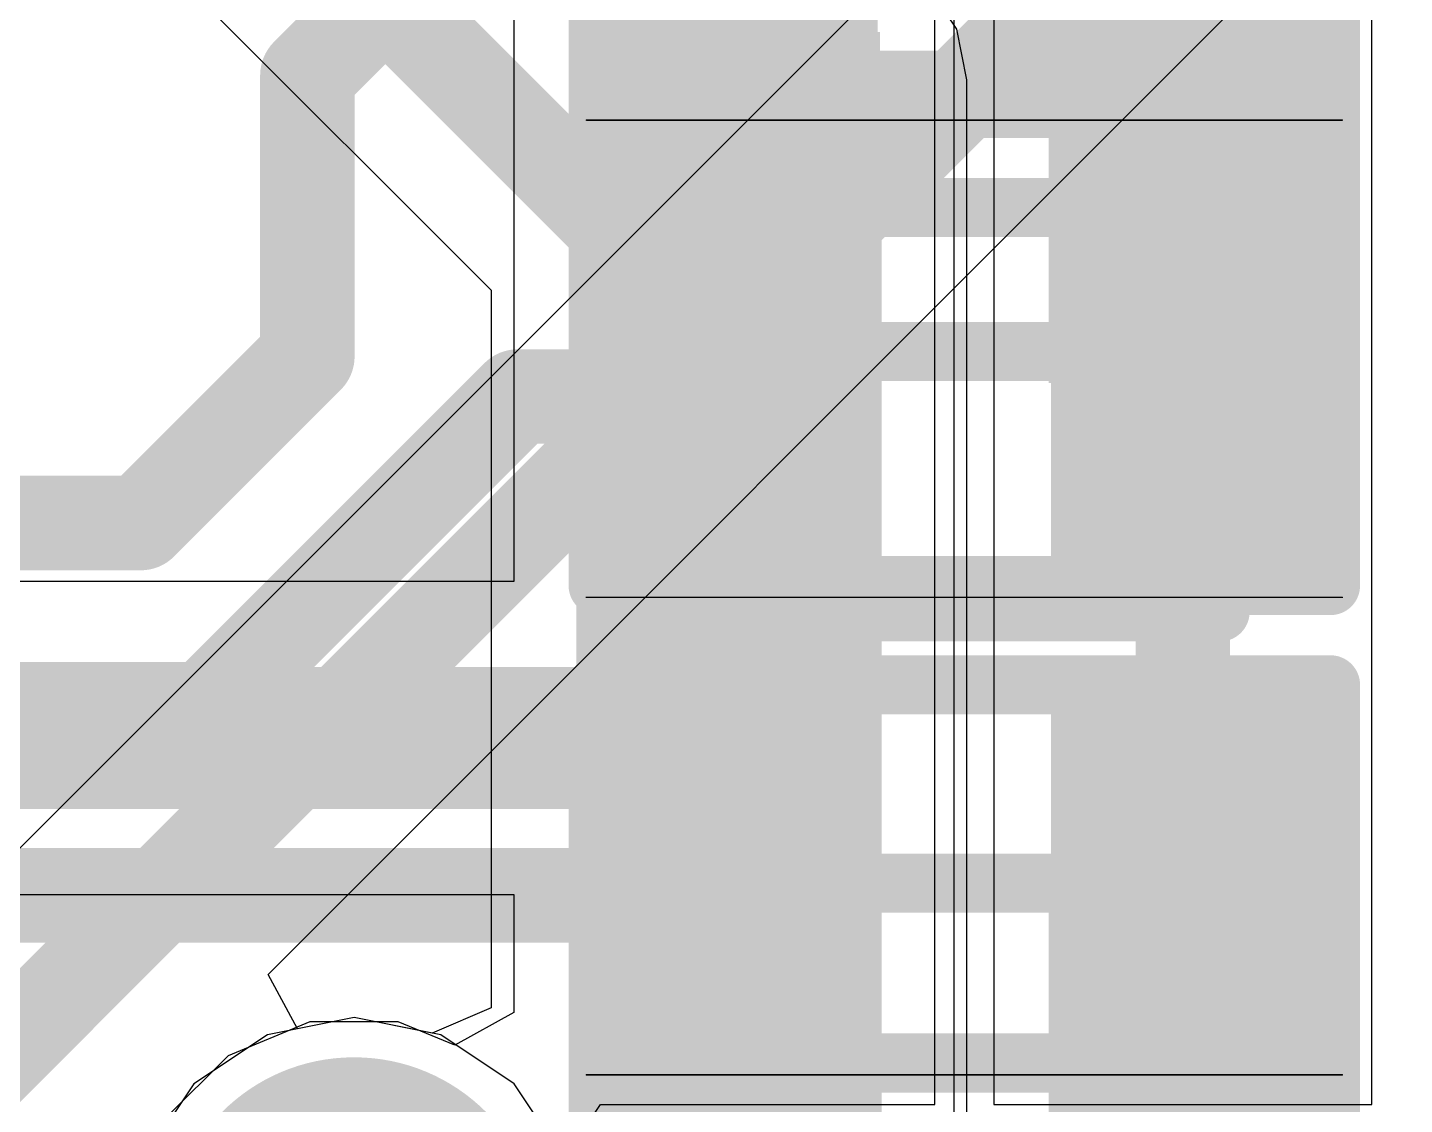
# Model space of a CAD drawing. Header units: inches. Extents: x -0.1 to 17.9, y -0.8 to 4.8.
# Drawn here: x 2.4307 to 2.5473, y 2.7223 to 2.8134 of the extents above; entities that cross this region are included whole.
import ezdxf

# ---------------------------------------------------------------- set-up
doc = ezdxf.new("R2010")
doc.units = ezdxf.units.IN
doc.header["$MEASUREMENT"] = 0
for name, color, linetype in [('Bottom Layer 1', 5, 'Continuous'), ('Bottom Overlay', 54, 'Continuous'), ('Bottom Paste', 16, 'Continuous'), ('Bottom Solder', 6, 'Continuous'), ('GND+Signal', 16, 'Continuous'), ('Pad Holes', 156, 'Continuous'), ('PWR+Signal', 76, 'Continuous'), ('Top 3D Body', 56, 'Continuous'), ('Top Layer 1', 1, 'Continuous'), ('Top Overlay', 2, 'Continuous'), ('Top Paste', 8, 'Continuous'), ('Top Solder', 216, 'Continuous')]:
    doc.layers.add(name, color=color, linetype=linetype)

# ---------------------------------------------------------------- blocks, each defined once
blk = doc.blocks.new('C___0402_B_8')
at = {"layer": 'Bottom Layer 1'}
for points in [[(-0.0095, 0.0125), (-0.0095, -0.0125), (-0.0275, -0.0125), (-0.0275, 0.0125)], [(0.0275, 0.0125), (0.0275, -0.0125), (0.0095, -0.0125), (0.0095, 0.0125)]]:
    blk.add_hatch(color=5, dxfattribs=at).paths.add_polyline_path(points)
at = {"layer": 'Bottom Paste'}
for points in [[(-0.0095, 0.0125), (-0.0095, -0.0125), (-0.0275, -0.0125), (-0.0275, 0.0125)], [(0.0275, 0.0125), (0.0275, -0.0125), (0.0095, -0.0125), (0.0095, 0.0125)]]:
    blk.add_hatch(color=16, dxfattribs=at).paths.add_polyline_path(points)
at = {"layer": 'Bottom Solder'}
for points in [[(-0.00714, 0.01486), (-0.00714, -0.01486), (-0.02986, -0.01486), (-0.02986, 0.01486)], [(0.02986, 0.01486), (0.02986, -0.01486), (0.00714, -0.01486), (0.00714, 0.01486)]]:
    blk.add_hatch(color=6, dxfattribs=at).paths.add_polyline_path(points)
at = {"layer": 'Bottom Overlay'}
for points in [[(-0.031, -0.016, 0.005, 0.005, 0), (-0.031, 0.016, 0.005, 0.005, 0)], [(-0.031, 0.016, 0.005, 0.005, 0), (-0.011, 0.016, 0.005, 0.005, 0)], [(0.011, 0.016, 0.005, 0.005, 0), (0.031, 0.016, 0.005, 0.005, 0)], [(0.031, -0.016, 0.005, 0.005, 0), (0.031, 0.016, 0.005, 0.005, 0)], [(-0.031, -0.016, 0.005, 0.005, 0), (-0.011, -0.016, 0.005, 0.005, 0)], [(0.011, -0.016, 0.005, 0.005, 0), (0.031, -0.016, 0.005, 0.005, 0)]]:
    blk.add_lwpolyline(points, format="xyseb", dxfattribs=at)
for points in [[(-0.03225, 0.016, 0.0025, 0.0025, 1), (-0.02975, 0.016, 0.0025, 0.0025, 1)], [(-0.03225, 0.016, 0.0025, 0.0025, 1), (-0.02975, 0.016, 0.0025, 0.0025, 1)], [(-0.01225, 0.016, 0.0025, 0.0025, 1), (-0.00975, 0.016, 0.0025, 0.0025, 1)], [(0.00975, 0.016, 0.0025, 0.0025, 1), (0.01225, 0.016, 0.0025, 0.0025, 1)], [(0.02975, 0.016, 0.0025, 0.0025, 1), (0.03225, 0.016, 0.0025, 0.0025, 1)], [(0.02975, 0.016, 0.0025, 0.0025, 1), (0.03225, 0.016, 0.0025, 0.0025, 1)], [(-0.03225, -0.016, 0.0025, 0.0025, 1), (-0.02975, -0.016, 0.0025, 0.0025, 1)], [(-0.03225, -0.016, 0.0025, 0.0025, 1), (-0.02975, -0.016, 0.0025, 0.0025, 1)], [(-0.01225, -0.016, 0.0025, 0.0025, 1), (-0.00975, -0.016, 0.0025, 0.0025, 1)], [(0.00975, -0.016, 0.0025, 0.0025, 1), (0.01225, -0.016, 0.0025, 0.0025, 1)], [(0.02975, -0.016, 0.0025, 0.0025, 1), (0.03225, -0.016, 0.0025, 0.0025, 1)], [(0.02975, -0.016, 0.0025, 0.0025, 1), (0.03225, -0.016, 0.0025, 0.0025, 1)]]:
    blk.add_lwpolyline(points, format="xyseb", close=True, dxfattribs=at)
blk = doc.blocks.new('C___0402_B_10')
at = {"layer": 'Bottom Layer 1'}
for points in [[(-0.0095, 0.0125), (-0.0095, -0.0125), (-0.0275, -0.0125), (-0.0275, 0.0125)], [(0.0275, 0.0125), (0.0275, -0.0125), (0.0095, -0.0125), (0.0095, 0.0125)]]:
    blk.add_hatch(color=5, dxfattribs=at).paths.add_polyline_path(points)
at = {"layer": 'Bottom Paste'}
for points in [[(-0.0095, 0.0125), (-0.0095, -0.0125), (-0.0275, -0.0125), (-0.0275, 0.0125)], [(0.0275, 0.0125), (0.0275, -0.0125), (0.0095, -0.0125), (0.0095, 0.0125)]]:
    blk.add_hatch(color=16, dxfattribs=at).paths.add_polyline_path(points)
at = {"layer": 'Bottom Solder'}
for points in [[(-0.00714, 0.01486), (-0.00714, -0.01486), (-0.02986, -0.01486), (-0.02986, 0.01486)], [(0.02986, 0.01486), (0.02986, -0.01486), (0.00714, -0.01486), (0.00714, 0.01486)]]:
    blk.add_hatch(color=6, dxfattribs=at).paths.add_polyline_path(points)
at = {"layer": 'Bottom Overlay'}
for points in [[(-0.031, -0.016, 0.005, 0.005, 0), (-0.031, 0.016, 0.005, 0.005, 0)], [(-0.031, 0.016, 0.005, 0.005, 0), (-0.011, 0.016, 0.005, 0.005, 0)], [(0.011, 0.016, 0.005, 0.005, 0), (0.031, 0.016, 0.005, 0.005, 0)], [(0.031, -0.016, 0.005, 0.005, 0), (0.031, 0.016, 0.005, 0.005, 0)], [(-0.031, -0.016, 0.005, 0.005, 0), (-0.011, -0.016, 0.005, 0.005, 0)], [(0.011, -0.016, 0.005, 0.005, 0), (0.031, -0.016, 0.005, 0.005, 0)]]:
    blk.add_lwpolyline(points, format="xyseb", dxfattribs=at)
for points in [[(-0.03225, 0.016, 0.0025, 0.0025, 1), (-0.02975, 0.016, 0.0025, 0.0025, 1)], [(-0.03225, 0.016, 0.0025, 0.0025, 1), (-0.02975, 0.016, 0.0025, 0.0025, 1)], [(-0.01225, 0.016, 0.0025, 0.0025, 1), (-0.00975, 0.016, 0.0025, 0.0025, 1)], [(0.00975, 0.016, 0.0025, 0.0025, 1), (0.01225, 0.016, 0.0025, 0.0025, 1)], [(0.02975, 0.016, 0.0025, 0.0025, 1), (0.03225, 0.016, 0.0025, 0.0025, 1)], [(0.02975, 0.016, 0.0025, 0.0025, 1), (0.03225, 0.016, 0.0025, 0.0025, 1)], [(-0.03225, -0.016, 0.0025, 0.0025, 1), (-0.02975, -0.016, 0.0025, 0.0025, 1)], [(-0.03225, -0.016, 0.0025, 0.0025, 1), (-0.02975, -0.016, 0.0025, 0.0025, 1)], [(-0.01225, -0.016, 0.0025, 0.0025, 1), (-0.00975, -0.016, 0.0025, 0.0025, 1)], [(0.00975, -0.016, 0.0025, 0.0025, 1), (0.01225, -0.016, 0.0025, 0.0025, 1)], [(0.02975, -0.016, 0.0025, 0.0025, 1), (0.03225, -0.016, 0.0025, 0.0025, 1)], [(0.02975, -0.016, 0.0025, 0.0025, 1), (0.03225, -0.016, 0.0025, 0.0025, 1)]]:
    blk.add_lwpolyline(points, format="xyseb", close=True, dxfattribs=at)
blk = doc.blocks.new('R___0402_88')
at = {"layer": 'Top Layer 1'}
for points in [[(-0.0275, -0.0125), (-0.0275, 0.0125), (-0.0095, 0.0125), (-0.0095, -0.0125)], [(0.0095, -0.0125), (0.0095, 0.0125), (0.0275, 0.0125), (0.0275, -0.0125)]]:
    blk.add_hatch(color=1, dxfattribs=at).paths.add_polyline_path(points)
at = {"layer": 'Top Paste'}
for points in [[(-0.0275, -0.0125), (-0.0275, 0.0125), (-0.0095, 0.0125), (-0.0095, -0.0125)], [(0.0095, -0.0125), (0.0095, 0.0125), (0.0275, 0.0125), (0.0275, -0.0125)]]:
    blk.add_hatch(color=8, dxfattribs=at).paths.add_polyline_path(points)
at = {"layer": 'Top Solder'}
for points in [[(-0.02966, -0.01466), (-0.02966, 0.01467), (-0.00733, 0.01467), (-0.00733, -0.01466)], [(0.00734, -0.01466), (0.00734, 0.01467), (0.02967, 0.01467), (0.02967, -0.01466)]]:
    blk.add_hatch(color=216, dxfattribs=at).paths.add_polyline_path(points)
at = {"layer": 'Top Overlay'}
for points in [[(-0.031, -0.016, 0.005, 0.005, 0), (-0.031, 0.016, 0.005, 0.005, 0)], [(-0.031, 0.016, 0.005, 0.005, 0), (0.031, 0.016, 0.005, 0.005, 0)], [(0.031, -0.016, 0.005, 0.005, 0), (0.031, 0.016, 0.005, 0.005, 0)], [(-0.031, -0.016, 0.005, 0.005, 0), (0.031, -0.016, 0.005, 0.005, 0)], [(-0.032, -0.017, 0.000127, 0.000127, 0), (0.032, -0.017, 0.000127, 0.000127, 0)]]:
    blk.add_lwpolyline(points, format="xyseb", dxfattribs=at)
for points in [[(-0.03225, 0.016, 0.0025, 0.0025, 1), (-0.02975, 0.016, 0.0025, 0.0025, 1)], [(-0.03225, 0.016, 0.0025, 0.0025, 1), (-0.02975, 0.016, 0.0025, 0.0025, 1)], [(0.02975, 0.016, 0.0025, 0.0025, 1), (0.03225, 0.016, 0.0025, 0.0025, 1)], [(0.02975, 0.016, 0.0025, 0.0025, 1), (0.03225, 0.016, 0.0025, 0.0025, 1)], [(-0.03225, -0.016, 0.0025, 0.0025, 1), (-0.02975, -0.016, 0.0025, 0.0025, 1)], [(-0.03225, -0.016, 0.0025, 0.0025, 1), (-0.02975, -0.016, 0.0025, 0.0025, 1)], [(0.02975, -0.016, 0.0025, 0.0025, 1), (0.03225, -0.016, 0.0025, 0.0025, 1)], [(0.02975, -0.016, 0.0025, 0.0025, 1), (0.03225, -0.016, 0.0025, 0.0025, 1)], [(-0.03203, -0.017, 0.0000635, 0.0000635, 1), (-0.03197, -0.017, 0.0000635, 0.0000635, 1)], [(0.03197, -0.017, 0.0000635, 0.0000635, 1), (0.03203, -0.017, 0.0000635, 0.0000635, 1)]]:
    blk.add_lwpolyline(points, format="xyseb", close=True, dxfattribs=at)
blk = doc.blocks.new('R___0402_89')
at = {"layer": 'Top Layer 1'}
for points in [[(-0.0275, -0.0125), (-0.0275, 0.0125), (-0.0095, 0.0125), (-0.0095, -0.0125)], [(0.0095, -0.0125), (0.0095, 0.0125), (0.0275, 0.0125), (0.0275, -0.0125)]]:
    blk.add_hatch(color=1, dxfattribs=at).paths.add_polyline_path(points)
at = {"layer": 'Top Paste'}
for points in [[(-0.0275, -0.0125), (-0.0275, 0.0125), (-0.0095, 0.0125), (-0.0095, -0.0125)], [(0.0095, -0.0125), (0.0095, 0.0125), (0.0275, 0.0125), (0.0275, -0.0125)]]:
    blk.add_hatch(color=8, dxfattribs=at).paths.add_polyline_path(points)
at = {"layer": 'Top Solder'}
for points in [[(-0.02966, -0.01467), (-0.02966, 0.01467), (-0.00733, 0.01467), (-0.00733, -0.01467)], [(0.00734, -0.01467), (0.00734, 0.01467), (0.02967, 0.01467), (0.02967, -0.01467)]]:
    blk.add_hatch(color=216, dxfattribs=at).paths.add_polyline_path(points)
at = {"layer": 'Top Overlay'}
for points in [[(-0.031, -0.016, 0.005, 0.005, 0), (-0.031, 0.016, 0.005, 0.005, 0)], [(-0.031, 0.016, 0.005, 0.005, 0), (0.031, 0.016, 0.005, 0.005, 0)], [(0.031, -0.016, 0.005, 0.005, 0), (0.031, 0.016, 0.005, 0.005, 0)], [(-0.031, -0.016, 0.005, 0.005, 0), (0.031, -0.016, 0.005, 0.005, 0)], [(-0.032, -0.017, 0.000127, 0.000127, 0), (0.032, -0.017, 0.000127, 0.000127, 0)]]:
    blk.add_lwpolyline(points, format="xyseb", dxfattribs=at)
for points in [[(-0.03225, 0.016, 0.0025, 0.0025, 1), (-0.02975, 0.016, 0.0025, 0.0025, 1)], [(-0.03225, 0.016, 0.0025, 0.0025, 1), (-0.02975, 0.016, 0.0025, 0.0025, 1)], [(0.02975, 0.016, 0.0025, 0.0025, 1), (0.03225, 0.016, 0.0025, 0.0025, 1)], [(0.02975, 0.016, 0.0025, 0.0025, 1), (0.03225, 0.016, 0.0025, 0.0025, 1)], [(-0.03225, -0.016, 0.0025, 0.0025, 1), (-0.02975, -0.016, 0.0025, 0.0025, 1)], [(-0.03225, -0.016, 0.0025, 0.0025, 1), (-0.02975, -0.016, 0.0025, 0.0025, 1)], [(0.02975, -0.016, 0.0025, 0.0025, 1), (0.03225, -0.016, 0.0025, 0.0025, 1)], [(0.02975, -0.016, 0.0025, 0.0025, 1), (0.03225, -0.016, 0.0025, 0.0025, 1)], [(-0.03203, -0.017, 0.0000635, 0.0000635, 1), (-0.03197, -0.017, 0.0000635, 0.0000635, 1)], [(0.03197, -0.017, 0.0000635, 0.0000635, 1), (0.03203, -0.017, 0.0000635, 0.0000635, 1)]]:
    blk.add_lwpolyline(points, format="xyseb", close=True, dxfattribs=at)
blk = doc.blocks.new('R___0402_90')
at = {"layer": 'Top Layer 1'}
for points in [[(-0.0275, -0.0125), (-0.0275, 0.0125), (-0.0095, 0.0125), (-0.0095, -0.0125)], [(0.0095, -0.0125), (0.0095, 0.0125), (0.0275, 0.0125), (0.0275, -0.0125)]]:
    blk.add_hatch(color=1, dxfattribs=at).paths.add_polyline_path(points)
at = {"layer": 'Top Paste'}
for points in [[(-0.0275, -0.0125), (-0.0275, 0.0125), (-0.0095, 0.0125), (-0.0095, -0.0125)], [(0.0095, -0.0125), (0.0095, 0.0125), (0.0275, 0.0125), (0.0275, -0.0125)]]:
    blk.add_hatch(color=8, dxfattribs=at).paths.add_polyline_path(points)
at = {"layer": 'Top Solder'}
for points in [[(-0.02966, -0.01467), (-0.02966, 0.01467), (-0.00733, 0.01467), (-0.00733, -0.01467)], [(0.00734, -0.01467), (0.00734, 0.01467), (0.02967, 0.01467), (0.02967, -0.01467)]]:
    blk.add_hatch(color=216, dxfattribs=at).paths.add_polyline_path(points)
at = {"layer": 'Top Overlay'}
for points in [[(-0.031, -0.016, 0.005, 0.005, 0), (-0.031, 0.016, 0.005, 0.005, 0)], [(-0.031, 0.016, 0.005, 0.005, 0), (0.031, 0.016, 0.005, 0.005, 0)], [(0.031, -0.016, 0.005, 0.005, 0), (0.031, 0.016, 0.005, 0.005, 0)], [(-0.031, -0.016, 0.005, 0.005, 0), (0.031, -0.016, 0.005, 0.005, 0)], [(-0.032, -0.017, 0.000127, 0.000127, 0), (0.032, -0.017, 0.000127, 0.000127, 0)]]:
    blk.add_lwpolyline(points, format="xyseb", dxfattribs=at)
for points in [[(-0.03225, 0.016, 0.0025, 0.0025, 1), (-0.02975, 0.016, 0.0025, 0.0025, 1)], [(-0.03225, 0.016, 0.0025, 0.0025, 1), (-0.02975, 0.016, 0.0025, 0.0025, 1)], [(0.02975, 0.016, 0.0025, 0.0025, 1), (0.03225, 0.016, 0.0025, 0.0025, 1)], [(0.02975, 0.016, 0.0025, 0.0025, 1), (0.03225, 0.016, 0.0025, 0.0025, 1)], [(-0.03225, -0.016, 0.0025, 0.0025, 1), (-0.02975, -0.016, 0.0025, 0.0025, 1)], [(-0.03225, -0.016, 0.0025, 0.0025, 1), (-0.02975, -0.016, 0.0025, 0.0025, 1)], [(0.02975, -0.016, 0.0025, 0.0025, 1), (0.03225, -0.016, 0.0025, 0.0025, 1)], [(0.02975, -0.016, 0.0025, 0.0025, 1), (0.03225, -0.016, 0.0025, 0.0025, 1)], [(-0.03203, -0.017, 0.0000635, 0.0000635, 1), (-0.03197, -0.017, 0.0000635, 0.0000635, 1)], [(0.03197, -0.017, 0.0000635, 0.0000635, 1), (0.03203, -0.017, 0.0000635, 0.0000635, 1)]]:
    blk.add_lwpolyline(points, format="xyseb", close=True, dxfattribs=at)

msp = doc.modelspace()

# ---------------------------------------------------------------- hatches: boundary and pattern name
at = {"layer": 'Bottom Layer 1'}
msp.add_hatch(color=5, dxfattribs=at).paths.add_polyline_path([(2.479, 2.85085), (2.479, 2.66985), (2.502, 2.66985), (2.502, 2.85085)])
at = {"layer": 'Bottom Solder'}
h = msp.add_hatch(color=6, dxfattribs=at)
edge = h.paths.add_edge_path()
edge.add_arc((2.45834, 2.71048), 0.01581, 0, 360)
at = {"layer": 'Pad Holes'}
h = msp.add_hatch(color=7, dxfattribs=at)
edge = h.paths.add_edge_path()
edge.add_arc((2.48835, 2.80898), 0.00125, 0, 360)
h = msp.add_hatch(color=7, dxfattribs=at)
edge = h.paths.add_edge_path()
edge.add_arc((2.53165, 2.80898), 0.00125, 0, 360)
h = msp.add_hatch(color=7, dxfattribs=at)
edge = h.paths.add_edge_path()
edge.add_arc((2.48835, 2.78602), 0.00125, 0, 360)
h = msp.add_hatch(color=7, dxfattribs=at)
edge = h.paths.add_edge_path()
edge.add_arc((2.53165, 2.78602), 0.00125, 0, 360)
h = msp.add_hatch(color=7, dxfattribs=at)
edge = h.paths.add_edge_path()
edge.add_arc((2.48835, 2.76398), 0.00125, 0, 360)
h = msp.add_hatch(color=7, dxfattribs=at)
edge = h.paths.add_edge_path()
edge.add_arc((2.53165, 2.76398), 0.00125, 0, 360)
h = msp.add_hatch(color=7, dxfattribs=at)
edge = h.paths.add_edge_path()
edge.add_arc((2.48835, 2.74102), 0.00125, 0, 360)
h = msp.add_hatch(color=7, dxfattribs=at)
edge = h.paths.add_edge_path()
edge.add_arc((2.53165, 2.74102), 0.00125, 0, 360)
at = {"layer": 'Top 3D Body'}
h = msp.add_hatch(color=56, dxfattribs=at)
edge = h.paths.add_edge_path()
edge.add_arc((2.48835, 2.80898), 0.00125, 0, 360)
h = msp.add_hatch(color=56, dxfattribs=at)
edge = h.paths.add_edge_path()
edge.add_arc((2.53165, 2.80898), 0.00125, 0, 360)
h = msp.add_hatch(color=56, dxfattribs=at)
edge = h.paths.add_edge_path()
edge.add_arc((2.48835, 2.78602), 0.00125, 0, 360)
h = msp.add_hatch(color=56, dxfattribs=at)
edge = h.paths.add_edge_path()
edge.add_arc((2.53165, 2.78602), 0.00125, 0, 360)
h = msp.add_hatch(color=56, dxfattribs=at)
edge = h.paths.add_edge_path()
edge.add_arc((2.48835, 2.76398), 0.00125, 0, 360)
h = msp.add_hatch(color=56, dxfattribs=at)
edge = h.paths.add_edge_path()
edge.add_arc((2.53165, 2.76398), 0.00125, 0, 360)
h = msp.add_hatch(color=56, dxfattribs=at)
edge = h.paths.add_edge_path()
edge.add_arc((2.48835, 2.74102), 0.00125, 0, 360)
h = msp.add_hatch(color=56, dxfattribs=at)
edge = h.paths.add_edge_path()
edge.add_arc((2.53165, 2.74102), 0.00125, 0, 360)

# ---------------------------------------------------------------- linework, layer by layer
at = {"layer": 'Bottom Layer 1'}
for p, q in [((2.47186, 2.85085), (2.47186, 2.76656)), ((2.50914, 2.66985), (2.50914, 2.85085)), ((2.47186, 2.76656), (2.39306, 2.76656)), ((2.39855, 2.74006), (2.47186, 2.74006)), ((2.47186, 2.74006), (2.47186, 2.73009)), ((2.47186, 2.73009), (2.46686, 2.72731)), ((2.4546, 2.72929), (2.44769, 2.72642)), ((2.46208, 2.72929), (2.4546, 2.72929)), ((2.46686, 2.72731), (2.46208, 2.72929)), ((2.44769, 2.72642), (2.44239, 2.72113))]:
    msp.add_line(p, q, dxfattribs=at)
for points in [[(2.4905, 2.75881, 0.012, 0.012, 0), (2.4905, 2.76035, 0.012, 0.012, 0)], [(2.485, 2.75331, 0.012, 0.012, 0), (2.4905, 2.75881, 0.012, 0.012, 0)], [(2.39306, 2.75331, 0.012, 0.012, 0), (2.485, 2.75331, 0.012, 0.012, 0)]]:
    msp.add_lwpolyline(points, format="xyseb", dxfattribs=at)
for points in [[(2.4875, 2.76035, 0.006, 0.006, 1), (2.4935, 2.76035, 0.006, 0.006, 1)], [(2.4875, 2.75881, 0.006, 0.006, 1), (2.4935, 2.75881, 0.006, 0.006, 1)], [(2.4875, 2.75881, 0.006, 0.006, 1), (2.4935, 2.75881, 0.006, 0.006, 1)], [(2.482, 2.75331, 0.006, 0.006, 1), (2.488, 2.75331, 0.006, 0.006, 1)], [(2.482, 2.75331, 0.006, 0.006, 1), (2.488, 2.75331, 0.006, 0.006, 1)]]:
    msp.add_lwpolyline(points, format="xyseb", close=True, dxfattribs=at)
at = {"layer": 'GND+Signal'}
for p, q in [((2.38807, 2.87307), (2.46994, 2.7912)), ((2.50936, 2.81331), (2.50693, 2.81695)), ((2.51022, 2.80902), (2.50936, 2.81331)), ((2.51022, 2.59892), (2.51022, 2.80902)), ((2.51022, 2.80902), (2.51022, 2.80902)), ((2.46994, 2.7912), (2.46994, 2.73048)), ((2.46994, 2.73048), (2.46494, 2.72834)), ((2.45834, 2.72966), (2.451, 2.72819)), ((2.46494, 2.72834), (2.45834, 2.72966)), ((2.451, 2.72819), (2.44478, 2.72404)), ((2.44478, 2.72404), (2.44062, 2.71782))]:
    msp.add_line(p, q, dxfattribs=at)
for points in [[(2.396, 2.881, 0.008, 0.008, 0), (2.48115, 2.79584, 0.008, 0.008, 0)], [(2.44719, 2.86083, 0.008, 0.008, 0), (2.499, 2.80902, 0.008, 0.008, 0)], [(2.499, 2.59892, 0.008, 0.008, 0), (2.499, 2.80902, 0.008, 0.008, 0)], [(2.48115, 2.68702, 0.008, 0.008, 0), (2.48115, 2.79584, 0.008, 0.008, 0)]]:
    msp.add_lwpolyline(points, format="xyseb", dxfattribs=at)
for points in [[(2.497, 2.80902, 0.004, 0.004, 1), (2.501, 2.80902, 0.004, 0.004, 1)], [(2.497, 2.80902, 0.004, 0.004, 1), (2.501, 2.80902, 0.004, 0.004, 1)], [(2.47915, 2.79584, 0.004, 0.004, 1), (2.48315, 2.79584, 0.004, 0.004, 1)], [(2.47915, 2.79584, 0.004, 0.004, 1), (2.48315, 2.79584, 0.004, 0.004, 1)]]:
    msp.add_lwpolyline(points, format="xyseb", close=True, dxfattribs=at)
at = {"layer": 'PWR+Signal'}
for p, q in [((2.551, 2.86496), (2.36677, 2.68072)), ((2.45107, 2.73331), (2.54491, 2.82714)), ((2.45354, 2.7287), (2.45107, 2.73331)), ((2.45834, 2.72966), (2.45354, 2.7287)), ((2.46568, 2.72819), (2.45834, 2.72966)), ((2.4719, 2.72404), (2.46568, 2.72819)), ((2.47606, 2.71782), (2.4719, 2.72404))]:
    msp.add_line(p, q, dxfattribs=at)
msp.add_lwpolyline([(2.364, 2.6621, 0.008, 0.008, 0), (2.648, 2.9461, 0.008, 0.008, 0)], format="xyseb", dxfattribs=at)
at = {"layer": 'Top 3D Body'}
for points in [[(2.48835, 2.80898, 0.005, 0.005, 0), (2.53165, 2.80898, 0.005, 0.005, 0)], [(2.48835, 2.78602, 0.005, 0.005, 0), (2.53165, 2.78602, 0.005, 0.005, 0)], [(2.48835, 2.76398, 0.005, 0.005, 0), (2.53165, 2.76398, 0.005, 0.005, 0)], [(2.48835, 2.74102, 0.005, 0.005, 0), (2.53165, 2.74102, 0.005, 0.005, 0)]]:
    msp.add_lwpolyline(points, format="xyseb", dxfattribs=at)
for points in [[(2.4871, 2.80898, 0.0025, 0.0025, 1), (2.4896, 2.80898, 0.0025, 0.0025, 1)], [(2.5304, 2.80898, 0.0025, 0.0025, 1), (2.5329, 2.80898, 0.0025, 0.0025, 1)], [(2.4871, 2.78602, 0.0025, 0.0025, 1), (2.4896, 2.78602, 0.0025, 0.0025, 1)], [(2.5304, 2.78602, 0.0025, 0.0025, 1), (2.5329, 2.78602, 0.0025, 0.0025, 1)], [(2.4871, 2.76398, 0.0025, 0.0025, 1), (2.4896, 2.76398, 0.0025, 0.0025, 1)], [(2.5304, 2.76398, 0.0025, 0.0025, 1), (2.5329, 2.76398, 0.0025, 0.0025, 1)], [(2.4871, 2.74102, 0.0025, 0.0025, 1), (2.4896, 2.74102, 0.0025, 0.0025, 1)], [(2.5304, 2.74102, 0.0025, 0.0025, 1), (2.5329, 2.74102, 0.0025, 0.0025, 1)]]:
    msp.add_lwpolyline(points, format="xyseb", close=True, dxfattribs=at)
at = {"layer": 'Top Layer 1'}
for p, q in [((2.5075, 2.8031), (2.5075, 2.8421)), ((2.5125, 2.8421), (2.5125, 2.8031)), ((2.5445, 2.8031), (2.5445, 2.8421)), ((2.5075, 2.80171), (2.5075, 2.8031)), ((2.5075, 2.8031), (2.5075, 2.8031)), ((2.5125, 2.8031), (2.5125, 2.8031)), ((2.5125, 2.8031), (2.5125, 2.80171)), ((2.5445, 2.80171), (2.5445, 2.8031)), ((2.5445, 2.8031), (2.5445, 2.8031)), ((2.5075, 2.76271), (2.5075, 2.80171)), ((2.5075, 2.80171), (2.5075, 2.80171)), ((2.5125, 2.80171), (2.5125, 2.80171)), ((2.5125, 2.80171), (2.5125, 2.76271)), ((2.5445, 2.76271), (2.5445, 2.80171)), ((2.5445, 2.80171), (2.5445, 2.80171)), ((2.5075, 2.76131), (2.5075, 2.76271)), ((2.5075, 2.76271), (2.5075, 2.76271)), ((2.5125, 2.76271), (2.5125, 2.76271)), ((2.5125, 2.76271), (2.5125, 2.76131)), ((2.5445, 2.76131), (2.5445, 2.76271)), ((2.5445, 2.76271), (2.5445, 2.76271)), ((2.5075, 2.72231), (2.5075, 2.76131)), ((2.5075, 2.76131), (2.5075, 2.76131)), ((2.5125, 2.76131), (2.5125, 2.76131)), ((2.5125, 2.76131), (2.5125, 2.72231)), ((2.5445, 2.72231), (2.5445, 2.76131)), ((2.5445, 2.76131), (2.5445, 2.76131)), ((2.47587, 2.71731), (2.47921, 2.72231)), ((2.47921, 2.72231), (2.5075, 2.72231)), ((2.5125, 2.72231), (2.5445, 2.72231))]:
    msp.add_line(p, q, dxfattribs=at)
for points in [[(2.45439, 2.80939, 0.008, 0.008, 0), (2.4676, 2.8226, 0.008, 0.008, 0)], [(2.5285, 2.78221, 0.008, 0.008, 0), (2.5285, 2.8226, 0.008, 0.008, 0)], [(2.45439, 2.78561, 0.008, 0.008, 0), (2.45439, 2.80939, 0.008, 0.008, 0)], [(2.44028, 2.7715, 0.008, 0.008, 0), (2.45439, 2.78561, 0.008, 0.008, 0)], [(2.44575, 2.75575, 0.008, 0.008, 0), (2.47221, 2.78221, 0.008, 0.008, 0)], [(2.47221, 2.78221, 0.008, 0.008, 0), (2.4915, 2.78221, 0.008, 0.008, 0)], [(2.5285, 2.74181, 0.008, 0.008, 0), (2.5285, 2.78221, 0.008, 0.008, 0)], [(2.408, 2.7715, 0.008, 0.008, 0), (2.44028, 2.7715, 0.008, 0.008, 0)], [(2.408, 2.75575, 0.008, 0.008, 0), (2.44575, 2.75575, 0.008, 0.008, 0)], [(2.48969, 2.74, 0.008, 0.008, 0), (2.4915, 2.74181, 0.008, 0.008, 0)], [(2.408, 2.74, 0.008, 0.008, 0), (2.48969, 2.74, 0.008, 0.008, 0)]]:
    msp.add_lwpolyline(points, format="xyseb", dxfattribs=at)
for points in [[(2.45239, 2.80939, 0.004, 0.004, 1), (2.45639, 2.80939, 0.004, 0.004, 1)], [(2.45239, 2.80939, 0.004, 0.004, 1), (2.45639, 2.80939, 0.004, 0.004, 1)], [(2.45239, 2.78561, 0.004, 0.004, 1), (2.45639, 2.78561, 0.004, 0.004, 1)], [(2.45239, 2.78561, 0.004, 0.004, 1), (2.45639, 2.78561, 0.004, 0.004, 1)], [(2.47021, 2.78221, 0.004, 0.004, 1), (2.47421, 2.78221, 0.004, 0.004, 1)], [(2.47021, 2.78221, 0.004, 0.004, 1), (2.47421, 2.78221, 0.004, 0.004, 1)], [(2.4895, 2.78221, 0.004, 0.004, 1), (2.4935, 2.78221, 0.004, 0.004, 1)], [(2.5265, 2.78221, 0.004, 0.004, 1), (2.5305, 2.78221, 0.004, 0.004, 1)], [(2.5265, 2.78221, 0.004, 0.004, 1), (2.5305, 2.78221, 0.004, 0.004, 1)], [(2.43828, 2.7715, 0.004, 0.004, 1), (2.44228, 2.7715, 0.004, 0.004, 1)], [(2.43828, 2.7715, 0.004, 0.004, 1), (2.44228, 2.7715, 0.004, 0.004, 1)], [(2.44375, 2.75575, 0.004, 0.004, 1), (2.44775, 2.75575, 0.004, 0.004, 1)], [(2.44375, 2.75575, 0.004, 0.004, 1), (2.44775, 2.75575, 0.004, 0.004, 1)], [(2.4895, 2.74181, 0.004, 0.004, 1), (2.4935, 2.74181, 0.004, 0.004, 1)], [(2.5265, 2.74181, 0.004, 0.004, 1), (2.5305, 2.74181, 0.004, 0.004, 1)], [(2.48769, 2.74, 0.004, 0.004, 1), (2.49169, 2.74, 0.004, 0.004, 1)], [(2.48769, 2.74, 0.004, 0.004, 1), (2.49169, 2.74, 0.004, 0.004, 1)]]:
    msp.add_lwpolyline(points, format="xyseb", close=True, dxfattribs=at)

# ---------------------------------------------------------------- block references
for name, p in [('R___0402_88', (2.51, 2.8226)), ('C___0402_B_10', (2.51, 2.79821)), ('R___0402_89', (2.51, 2.78221)), ('R___0402_90', (2.51, 2.74181)), ('C___0402_B_8', (2.51, 2.72481))]:
    msp.add_blockref(name, p)

doc.saveas('drawing.dxf')
